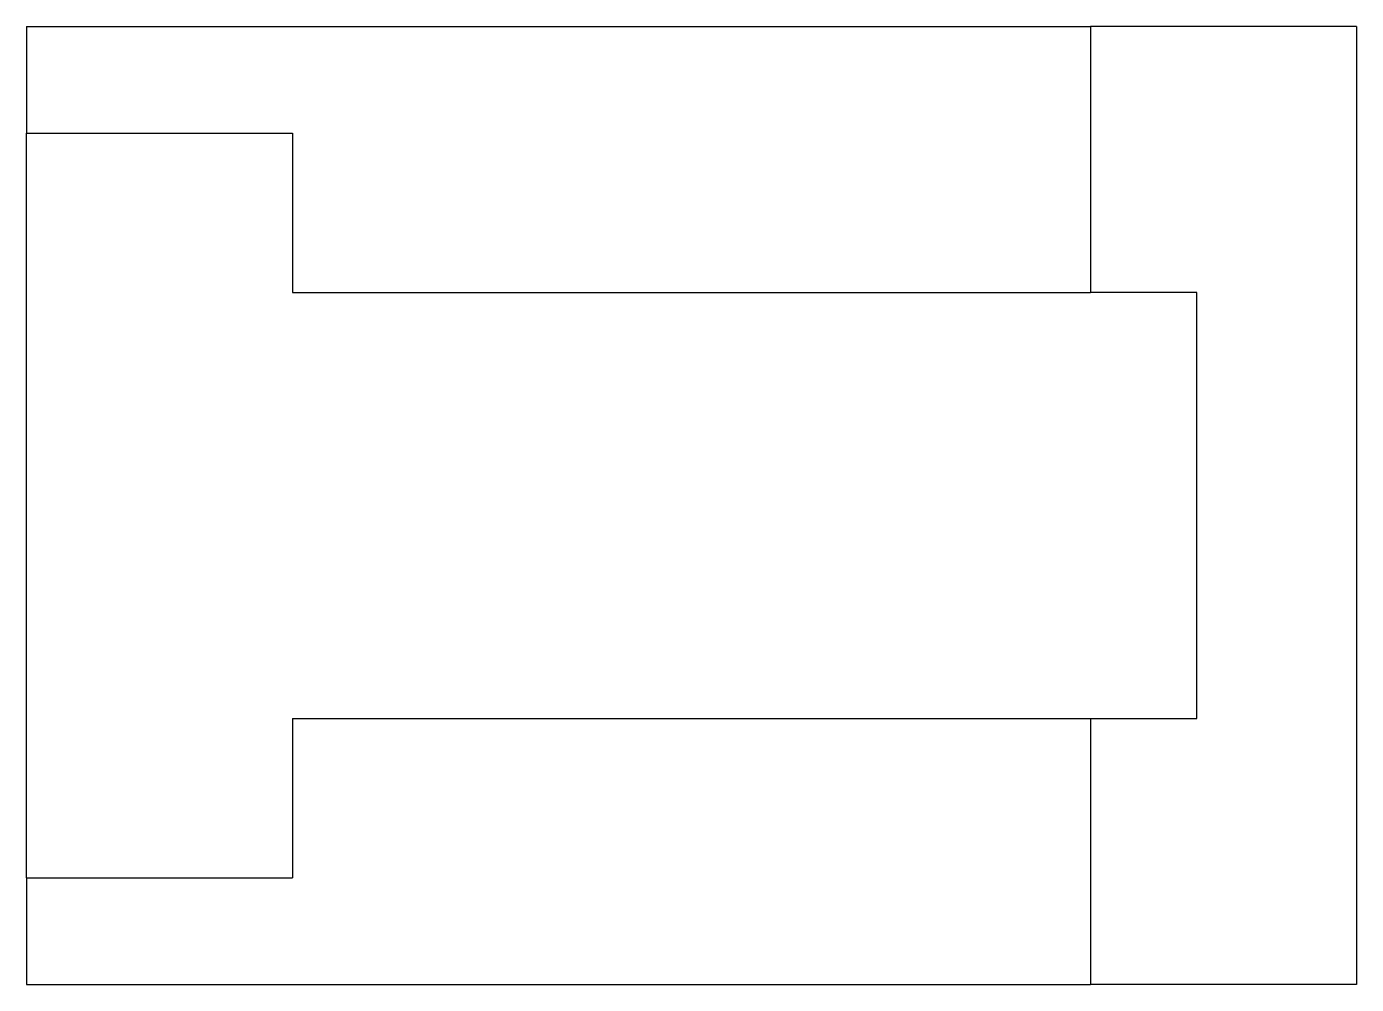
# Model space of a CAD drawing. Header units: metres. Extents: x -25 to 0, y -9 to 9.
import ezdxf

# ---------------------------------------------------------------- set-up
doc = ezdxf.new("R2010")
doc.units = ezdxf.units.M

msp = doc.modelspace()

# ---------------------------------------------------------------- linework, layer by layer
for points in [[(-25, 9), (-24.562, 9), (-24.125, 9), (-23.687, 9), (-23.25, 9), (-22.814, 9), (-22.377, 9), (-21.941, 9), (-21.506, 9), (-21.072, 9), (-20.638, 9), (-20.205, 9), (-19.774, 9), (-19.344, 9), (-18.913, 9), (-18.486, 9), (-18.06, 9), (-17.635, 9), (-17.21, 9), (-16.79, 9), (-16.37, 9), (-15.95, 9), (-15.534, 9), (-15.121, 9), (-14.708, 9), (-14.295, 9), (-13.891, 9), (-13.486, 9), (-13.081, 9), (-12.68, 9), (-12.285, 9), (-11.889, 9), (-11.494, 9), (-11.107, 9), (-10.722, 9), (-10.337, 9), (-9.955, 9), (-9.581, 9), (-9.207, 9), (-8.833, 9), (-8.468, 9), (-8.107, 9), (-7.745, 9), (-7.386, 9), (-7.038, 9), (-6.689, 9), (-6.341, 9), (-6.001, 9), (-5.668, 9), (-5.334, 9), (-5, 9)], [(-25, 9), (-25, 8.96), (-25, 8.92), (-25, 8.88), (-25, 8.84), (-25, 8.8), (-25, 8.76), (-25, 8.72), (-25, 8.68), (-25, 8.64), (-25, 8.6), (-25, 8.56), (-25, 8.52), (-25, 8.48), (-25, 8.44), (-25, 8.4), (-25, 8.36), (-25, 8.32), (-25, 8.28), (-25, 8.24), (-25, 8.2), (-25, 8.16), (-25, 8.12), (-25, 8.08), (-25, 8.04), (-25, 8), (-25, 7.96), (-25, 7.92), (-25, 7.88), (-25, 7.84), (-25, 7.8), (-25, 7.76), (-25, 7.72), (-25, 7.68), (-25, 7.64), (-25, 7.6), (-25, 7.56), (-25, 7.52), (-25, 7.48), (-25, 7.44), (-25, 7.4), (-25, 7.36), (-25, 7.32), (-25, 7.28), (-25, 7.24), (-25, 7.2), (-25, 7.16), (-25, 7.12), (-25, 7.08), (-25, 7.04), (-25, 7)], [(0, 9), (-0.1, 9), (-0.2, 9), (-0.3, 9), (-0.4, 9), (-0.5, 9), (-0.6, 9), (-0.7, 9), (-0.8, 9), (-0.9, 9), (-1, 9), (-1.1, 9), (-1.2, 9), (-1.3, 9), (-1.4, 9), (-1.5, 9), (-1.6, 9), (-1.7, 9), (-1.8, 9), (-1.9, 9), (-2, 9), (-2.1, 9), (-2.2, 9), (-2.3, 9), (-2.4, 9), (-2.5, 9), (-2.6, 9), (-2.7, 9), (-2.8, 9), (-2.9, 9), (-3, 9), (-3.1, 9), (-3.2, 9), (-3.3, 9), (-3.4, 9), (-3.5, 9), (-3.6, 9), (-3.7, 9), (-3.8, 9), (-3.9, 9), (-4, 9), (-4.1, 9), (-4.2, 9), (-4.3, 9), (-4.4, 9), (-4.5, 9), (-4.6, 9), (-4.7, 9), (-4.8, 9), (-4.9, 9), (-5, 9)], [(-5, 9), (-5, 8.9), (-5, 8.8), (-5, 8.7), (-5, 8.6), (-5, 8.5), (-5, 8.4), (-5, 8.3), (-5, 8.2), (-5, 8.1), (-5, 8), (-5, 7.9), (-5, 7.8), (-5, 7.7), (-5, 7.6), (-5, 7.5), (-5, 7.4), (-5, 7.3), (-5, 7.2), (-5, 7.1), (-5, 7), (-5, 6.9), (-5, 6.8), (-5, 6.7), (-5, 6.6), (-5, 6.5), (-5, 6.4), (-5, 6.3), (-5, 6.2), (-5, 6.1), (-5, 6), (-5, 5.9), (-5, 5.8), (-5, 5.7), (-5, 5.6), (-5, 5.5), (-5, 5.4), (-5, 5.3), (-5, 5.2), (-5, 5.1), (-5, 5), (-5, 4.9), (-5, 4.8), (-5, 4.7), (-5, 4.6), (-5, 4.5), (-5, 4.4), (-5, 4.3), (-5, 4.2), (-5, 4.1), (-5, 4)], [(0, 9), (0, 8.64), (0, 8.28), (0, 7.92), (0, 7.56), (0, 7.2), (0, 6.84), (0, 6.48), (0, 6.12), (0, 5.76), (0, 5.4), (0, 5.04), (0, 4.68), (0, 4.32), (0, 3.96), (0, 3.6), (0, 3.24), (0, 2.88), (0, 2.52), (0, 2.16), (0, 1.8), (0, 1.44), (0, 1.08), (0, 0.72), (0, 0.36), (0, 0), (0, -0.36), (0, -0.72), (0, -1.08), (0, -1.44), (0, -1.8), (0, -2.16), (0, -2.52), (0, -2.88), (0, -3.24), (0, -3.6), (0, -3.96), (0, -4.32), (0, -4.68), (0, -5.04), (0, -5.4), (0, -5.76), (0, -6.12), (0, -6.48), (0, -6.84), (0, -7.2), (0, -7.56), (0, -7.92), (0, -8.28), (0, -8.64), (0, -9)], [(-25, 7), (-24.9, 7), (-24.799, 7), (-24.699, 7), (-24.598, 7), (-24.498, 7), (-24.397, 7), (-24.297, 7), (-24.196, 7), (-24.096, 7), (-23.996, 7), (-23.895, 7), (-23.795, 7), (-23.694, 7), (-23.594, 7), (-23.494, 7), (-23.393, 7), (-23.293, 7), (-23.193, 7), (-23.092, 7), (-22.992, 7), (-22.892, 7), (-22.792, 7), (-22.692, 7), (-22.591, 7), (-22.491, 7), (-22.391, 7), (-22.291, 7), (-22.191, 7), (-22.091, 7), (-21.991, 7), (-21.891, 7), (-21.791, 7), (-21.691, 7), (-21.591, 7), (-21.492, 7), (-21.392, 7), (-21.292, 7), (-21.193, 7), (-21.093, 7), (-20.993, 7), (-20.894, 7), (-20.794, 7), (-20.695, 7), (-20.595, 7), (-20.496, 7), (-20.397, 7), (-20.297, 7), (-20.198, 7), (-20.099, 7), (-20, 7)], [(-25, -7), (-25, -6.72), (-25, -6.44), (-25, -6.16), (-25, -5.88), (-25, -5.6), (-25, -5.32), (-25, -5.04), (-25, -4.76), (-25, -4.48), (-25, -4.2), (-25, -3.92), (-25, -3.64), (-25, -3.36), (-25, -3.08), (-25, -2.8), (-25, -2.52), (-25, -2.24), (-25, -1.96), (-25, -1.68), (-25, -1.4), (-25, -1.12), (-25, -0.84), (-25, -0.56), (-25, -0.28), (-25, 0), (-25, 0.28), (-25, 0.56), (-25, 0.84), (-25, 1.12), (-25, 1.4), (-25, 1.68), (-25, 1.96), (-25, 2.24), (-25, 2.52), (-25, 2.8), (-25, 3.08), (-25, 3.36), (-25, 3.64), (-25, 3.92), (-25, 4.2), (-25, 4.48), (-25, 4.76), (-25, 5.04), (-25, 5.32), (-25, 5.6), (-25, 5.88), (-25, 6.16), (-25, 6.44), (-25, 6.72), (-25, 7)], [(-20, 7), (-20, 6.94), (-20, 6.88), (-20, 6.82), (-20, 6.76), (-20, 6.7), (-20, 6.64), (-20, 6.58), (-20, 6.52), (-20, 6.46), (-20, 6.4), (-20, 6.34), (-20, 6.28), (-20, 6.22), (-20, 6.16), (-20, 6.1), (-20, 6.04), (-20, 5.98), (-20, 5.92), (-20, 5.86), (-20, 5.8), (-20, 5.74), (-20, 5.68), (-20, 5.62), (-20, 5.56), (-20, 5.5), (-20, 5.44), (-20, 5.38), (-20, 5.32), (-20, 5.26), (-20, 5.2), (-20, 5.14), (-20, 5.08), (-20, 5.02), (-20, 4.96), (-20, 4.9), (-20, 4.84), (-20, 4.78), (-20, 4.72), (-20, 4.66), (-20, 4.6), (-20, 4.54), (-20, 4.48), (-20, 4.42), (-20, 4.36), (-20, 4.3), (-20, 4.24), (-20, 4.18), (-20, 4.12), (-20, 4.06), (-20, 4)], [(-20, 4), (-19.669, 4), (-19.337, 4), (-19.006, 4), (-18.675, 4), (-18.347, 4), (-18.018, 4), (-17.69, 4), (-17.364, 4), (-17.038, 4), (-16.713, 4), (-16.389, 4), (-16.067, 4), (-15.746, 4), (-15.425, 4), (-15.106, 4), (-14.789, 4), (-14.472, 4), (-14.156, 4), (-13.843, 4), (-13.531, 4), (-13.219, 4), (-12.91, 4), (-12.603, 4), (-12.296, 4), (-11.989, 4), (-11.688, 4), (-11.387, 4), (-11.086, 4), (-10.788, 4), (-10.493, 4), (-10.199, 4), (-9.904, 4), (-9.615, 4), (-9.328, 4), (-9.04, 4), (-8.754, 4), (-8.474, 4), (-8.193, 4), (-7.913, 4), (-7.638, 4), (-7.365, 4), (-7.092, 4), (-6.821, 4), (-6.556, 4), (-6.292, 4), (-6.027, 4), (-5.768, 4), (-5.512, 4), (-5.256, 4), (-5, 4)], [(-3, 4), (-3.04, 4), (-3.08, 4), (-3.12, 4), (-3.16, 4), (-3.2, 4), (-3.24, 4), (-3.28, 4), (-3.32, 4), (-3.36, 4), (-3.4, 4), (-3.44, 4), (-3.48, 4), (-3.52, 4), (-3.56, 4), (-3.6, 4), (-3.64, 4), (-3.68, 4), (-3.72, 4), (-3.76, 4), (-3.8, 4), (-3.84, 4), (-3.88, 4), (-3.92, 4), (-3.96, 4), (-4, 4), (-4.04, 4), (-4.08, 4), (-4.12, 4), (-4.16, 4), (-4.2, 4), (-4.24, 4), (-4.28, 4), (-4.32, 4), (-4.36, 4), (-4.4, 4), (-4.44, 4), (-4.48, 4), (-4.52, 4), (-4.56, 4), (-4.6, 4), (-4.64, 4), (-4.68, 4), (-4.72, 4), (-4.76, 4), (-4.8, 4), (-4.84, 4), (-4.88, 4), (-4.92, 4), (-4.96, 4), (-5, 4)], [(-3, -4), (-3, -3.84), (-3, -3.68), (-3, -3.52), (-3, -3.36), (-3, -3.2), (-3, -3.04), (-3, -2.88), (-3, -2.72), (-3, -2.56), (-3, -2.4), (-3, -2.24), (-3, -2.08), (-3, -1.92), (-3, -1.76), (-3, -1.6), (-3, -1.44), (-3, -1.28), (-3, -1.12), (-3, -0.96), (-3, -0.8), (-3, -0.64), (-3, -0.48), (-3, -0.32), (-3, -0.16), (-3, 0), (-3, 0.16), (-3, 0.32), (-3, 0.48), (-3, 0.64), (-3, 0.8), (-3, 0.96), (-3, 1.12), (-3, 1.28), (-3, 1.44), (-3, 1.6), (-3, 1.76), (-3, 1.92), (-3, 2.08), (-3, 2.24), (-3, 2.4), (-3, 2.56), (-3, 2.72), (-3, 2.88), (-3, 3.04), (-3, 3.2), (-3, 3.36), (-3, 3.52), (-3, 3.68), (-3, 3.84), (-3, 4)], [(-20, -4), (-19.669, -4), (-19.337, -4), (-19.006, -4), (-18.675, -4), (-18.347, -4), (-18.018, -4), (-17.69, -4), (-17.364, -4), (-17.038, -4), (-16.713, -4), (-16.389, -4), (-16.067, -4), (-15.746, -4), (-15.425, -4), (-15.106, -4), (-14.789, -4), (-14.472, -4), (-14.156, -4), (-13.843, -4), (-13.531, -4), (-13.219, -4), (-12.91, -4), (-12.603, -4), (-12.296, -4), (-11.989, -4), (-11.688, -4), (-11.387, -4), (-11.086, -4), (-10.788, -4), (-10.493, -4), (-10.199, -4), (-9.904, -4), (-9.615, -4), (-9.328, -4), (-9.04, -4), (-8.754, -4), (-8.474, -4), (-8.193, -4), (-7.913, -4), (-7.638, -4), (-7.365, -4), (-7.092, -4), (-6.821, -4), (-6.556, -4), (-6.292, -4), (-6.027, -4), (-5.768, -4), (-5.512, -4), (-5.256, -4), (-5, -4)], [(-20, -4), (-20, -4.06), (-20, -4.12), (-20, -4.18), (-20, -4.24), (-20, -4.3), (-20, -4.36), (-20, -4.42), (-20, -4.48), (-20, -4.54), (-20, -4.6), (-20, -4.66), (-20, -4.72), (-20, -4.78), (-20, -4.84), (-20, -4.9), (-20, -4.96), (-20, -5.02), (-20, -5.08), (-20, -5.14), (-20, -5.2), (-20, -5.26), (-20, -5.32), (-20, -5.38), (-20, -5.44), (-20, -5.5), (-20, -5.56), (-20, -5.62), (-20, -5.68), (-20, -5.74), (-20, -5.8), (-20, -5.86), (-20, -5.92), (-20, -5.98), (-20, -6.04), (-20, -6.1), (-20, -6.16), (-20, -6.22), (-20, -6.28), (-20, -6.34), (-20, -6.4), (-20, -6.46), (-20, -6.52), (-20, -6.58), (-20, -6.64), (-20, -6.7), (-20, -6.76), (-20, -6.82), (-20, -6.88), (-20, -6.94), (-20, -7)], [(-5, -4), (-4.96, -4), (-4.92, -4), (-4.88, -4), (-4.84, -4), (-4.8, -4), (-4.76, -4), (-4.72, -4), (-4.68, -4), (-4.64, -4), (-4.6, -4), (-4.56, -4), (-4.52, -4), (-4.48, -4), (-4.44, -4), (-4.4, -4), (-4.36, -4), (-4.32, -4), (-4.28, -4), (-4.24, -4), (-4.2, -4), (-4.16, -4), (-4.12, -4), (-4.08, -4), (-4.04, -4), (-4, -4), (-3.96, -4), (-3.92, -4), (-3.88, -4), (-3.84, -4), (-3.8, -4), (-3.76, -4), (-3.72, -4), (-3.68, -4), (-3.64, -4), (-3.6, -4), (-3.56, -4), (-3.52, -4), (-3.48, -4), (-3.44, -4), (-3.4, -4), (-3.36, -4), (-3.32, -4), (-3.28, -4), (-3.24, -4), (-3.2, -4), (-3.16, -4), (-3.12, -4), (-3.08, -4), (-3.04, -4), (-3, -4)], [(-5, -4), (-5, -4.1), (-5, -4.2), (-5, -4.3), (-5, -4.4), (-5, -4.5), (-5, -4.6), (-5, -4.7), (-5, -4.8), (-5, -4.9), (-5, -5), (-5, -5.1), (-5, -5.2), (-5, -5.3), (-5, -5.4), (-5, -5.5), (-5, -5.6), (-5, -5.7), (-5, -5.8), (-5, -5.9), (-5, -6), (-5, -6.1), (-5, -6.2), (-5, -6.3), (-5, -6.4), (-5, -6.5), (-5, -6.6), (-5, -6.7), (-5, -6.8), (-5, -6.9), (-5, -7), (-5, -7.1), (-5, -7.2), (-5, -7.3), (-5, -7.4), (-5, -7.5), (-5, -7.6), (-5, -7.7), (-5, -7.8), (-5, -7.9), (-5, -8), (-5, -8.1), (-5, -8.2), (-5, -8.3), (-5, -8.4), (-5, -8.5), (-5, -8.6), (-5, -8.7), (-5, -8.8), (-5, -8.9), (-5, -9)], [(-25, -7), (-25, -7.04), (-25, -7.08), (-25, -7.12), (-25, -7.16), (-25, -7.2), (-25, -7.24), (-25, -7.28), (-25, -7.32), (-25, -7.36), (-25, -7.4), (-25, -7.44), (-25, -7.48), (-25, -7.52), (-25, -7.56), (-25, -7.6), (-25, -7.64), (-25, -7.68), (-25, -7.72), (-25, -7.76), (-25, -7.8), (-25, -7.84), (-25, -7.88), (-25, -7.92), (-25, -7.96), (-25, -8), (-25, -8.04), (-25, -8.08), (-25, -8.12), (-25, -8.16), (-25, -8.2), (-25, -8.24), (-25, -8.28), (-25, -8.32), (-25, -8.36), (-25, -8.4), (-25, -8.44), (-25, -8.48), (-25, -8.52), (-25, -8.56), (-25, -8.6), (-25, -8.64), (-25, -8.68), (-25, -8.72), (-25, -8.76), (-25, -8.8), (-25, -8.84), (-25, -8.88), (-25, -8.92), (-25, -8.96), (-25, -9)], [(-25, -7), (-24.9, -7), (-24.799, -7), (-24.699, -7), (-24.598, -7), (-24.498, -7), (-24.397, -7), (-24.297, -7), (-24.196, -7), (-24.096, -7), (-23.996, -7), (-23.895, -7), (-23.795, -7), (-23.694, -7), (-23.594, -7), (-23.494, -7), (-23.393, -7), (-23.293, -7), (-23.193, -7), (-23.092, -7), (-22.992, -7), (-22.892, -7), (-22.792, -7), (-22.692, -7), (-22.591, -7), (-22.491, -7), (-22.391, -7), (-22.291, -7), (-22.191, -7), (-22.091, -7), (-21.991, -7), (-21.891, -7), (-21.791, -7), (-21.691, -7), (-21.591, -7), (-21.492, -7), (-21.392, -7), (-21.292, -7), (-21.193, -7), (-21.093, -7), (-20.993, -7), (-20.894, -7), (-20.794, -7), (-20.695, -7), (-20.595, -7), (-20.496, -7), (-20.397, -7), (-20.297, -7), (-20.198, -7), (-20.099, -7), (-20, -7)], [(-25, -9), (-24.562, -9), (-24.125, -9), (-23.687, -9), (-23.25, -9), (-22.814, -9), (-22.377, -9), (-21.941, -9), (-21.506, -9), (-21.072, -9), (-20.638, -9), (-20.205, -9), (-19.774, -9), (-19.344, -9), (-18.913, -9), (-18.486, -9), (-18.06, -9), (-17.635, -9), (-17.21, -9), (-16.79, -9), (-16.37, -9), (-15.95, -9), (-15.534, -9), (-15.121, -9), (-14.708, -9), (-14.295, -9), (-13.891, -9), (-13.486, -9), (-13.081, -9), (-12.68, -9), (-12.285, -9), (-11.889, -9), (-11.494, -9), (-11.107, -9), (-10.722, -9), (-10.337, -9), (-9.955, -9), (-9.581, -9), (-9.207, -9), (-8.833, -9), (-8.468, -9), (-8.107, -9), (-7.745, -9), (-7.386, -9), (-7.038, -9), (-6.689, -9), (-6.341, -9), (-6.001, -9), (-5.668, -9), (-5.334, -9), (-5, -9)], [(0, -9), (-0.1, -9), (-0.2, -9), (-0.3, -9), (-0.4, -9), (-0.5, -9), (-0.6, -9), (-0.7, -9), (-0.8, -9), (-0.9, -9), (-1, -9), (-1.1, -9), (-1.2, -9), (-1.3, -9), (-1.4, -9), (-1.5, -9), (-1.6, -9), (-1.7, -9), (-1.8, -9), (-1.9, -9), (-2, -9), (-2.1, -9), (-2.2, -9), (-2.3, -9), (-2.4, -9), (-2.5, -9), (-2.6, -9), (-2.7, -9), (-2.8, -9), (-2.9, -9), (-3, -9), (-3.1, -9), (-3.2, -9), (-3.3, -9), (-3.4, -9), (-3.5, -9), (-3.6, -9), (-3.7, -9), (-3.8, -9), (-3.9, -9), (-4, -9), (-4.1, -9), (-4.2, -9), (-4.3, -9), (-4.4, -9), (-4.5, -9), (-4.6, -9), (-4.7, -9), (-4.8, -9), (-4.9, -9), (-5, -9)]]:
    msp.add_lwpolyline(points)

doc.saveas('drawing.dxf')
